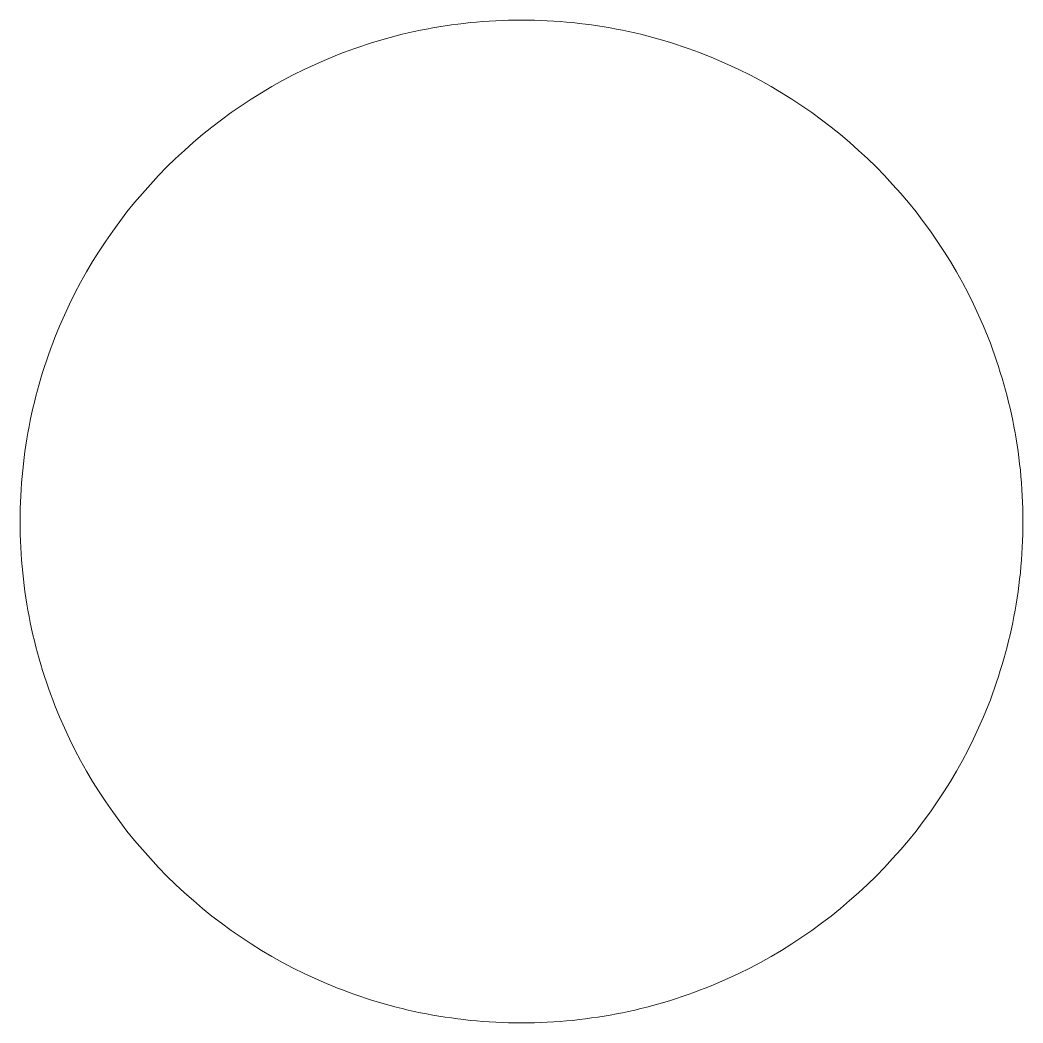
# Model space of a CAD drawing. Header units: millimetres. Extents: x -325 to -81, y 37 to 243.
# Drawn here: x -292.07 to -284.17, y 74.42 to 82.33 of the extents above; entities that cross this region are included whole.
import ezdxf

# ---------------------------------------------------------------- set-up
doc = ezdxf.new("R2010")
doc.units = ezdxf.units.MM
doc.header["$MEASUREMENT"] = 0
doc.layers.add('Layer 1', color=7, linetype='Continuous')

msp = doc.modelspace()

# ---------------------------------------------------------------- linework, layer by layer
at = {"layer": 'Layer 1', "color": 1, "lineweight": 0}
msp.add_open_spline([(-288.1178, 74.4229), (-288.1178, 74.4229), (-288.0664, 74.4239), (-288.0664, 74.4239), (-288.0664, 74.4239), (-288.0664, 74.4239), (-288.0157, 74.4246), (-288.0157, 74.4246), (-288.0157, 74.4246), (-288.0157, 74.4246), (-287.9649, 74.4262), (-287.9649, 74.4262), (-287.9649, 74.4262), (-287.9649, 74.4262), (-287.9145, 74.4279), (-287.9145, 74.4279), (-287.9145, 74.4279), (-287.9145, 74.4279), (-287.8638, 74.4315), (-287.8638, 74.4315), (-287.8638, 74.4315), (-287.8638, 74.4315), (-287.8131, 74.4349), (-287.8131, 74.4349), (-287.8131, 74.4349), (-287.8131, 74.4349), (-287.7633, 74.4389), (-287.7633, 74.4389), (-287.7633, 74.4389), (-287.7633, 74.4389), (-287.7138, 74.443), (-287.7138, 74.443), (-287.7138, 74.443), (-287.7138, 74.443), (-287.6638, 74.449), (-287.6638, 74.449), (-287.6638, 74.449), (-287.6638, 74.449), (-287.614, 74.455), (-287.614, 74.455), (-287.614, 74.455), (-287.614, 74.455), (-287.5653, 74.4619), (-287.5653, 74.4619), (-287.5653, 74.4619), (-287.5653, 74.4619), (-287.5162, 74.4683), (-287.5162, 74.4683), (-287.5162, 74.4683), (-287.5162, 74.4683), (-287.4672, 74.476), (-287.4672, 74.476), (-287.4672, 74.476), (-287.4672, 74.476), (-287.4181, 74.4846), (-287.4181, 74.4846), (-287.4181, 74.4846), (-287.4181, 74.4846), (-287.3693, 74.4939), (-287.3693, 74.4939), (-287.3693, 74.4939), (-287.3693, 74.4939), (-287.3213, 74.503), (-287.3213, 74.503), (-287.3213, 74.503), (-287.3213, 74.503), (-287.2732, 74.5133), (-287.2732, 74.5133), (-287.2732, 74.5133), (-287.2732, 74.5133), (-287.2251, 74.5243), (-287.2251, 74.5243), (-287.2251, 74.5243), (-287.2251, 74.5243), (-287.1778, 74.536), (-287.1778, 74.536), (-287.1778, 74.536), (-287.1778, 74.536), (-287.1297, 74.5478), (-287.1297, 74.5478), (-287.1297, 74.5478), (-287.1297, 74.5478), (-287.0823, 74.5604), (-287.0823, 74.5604), (-287.0823, 74.5604), (-287.0823, 74.5604), (-287.0361, 74.5731), (-287.0361, 74.5731), (-287.0361, 74.5731), (-287.0361, 74.5731), (-286.9888, 74.5868), (-286.9888, 74.5868), (-286.9888, 74.5868), (-286.9888, 74.5868), (-286.9424, 74.6009), (-286.9424, 74.6009), (-286.9424, 74.6009), (-286.9424, 74.6009), (-286.896, 74.6155), (-286.896, 74.6155), (-286.896, 74.6155), (-286.896, 74.6155), (-286.8503, 74.6305), (-286.8503, 74.6305), (-286.8503, 74.6305), (-286.8503, 74.6305), (-286.8041, 74.6466), (-286.8041, 74.6466), (-286.8041, 74.6466), (-286.8041, 74.6466), (-286.7584, 74.6633), (-286.7584, 74.6633), (-286.7584, 74.6633), (-286.7584, 74.6633), (-286.7137, 74.6803), (-286.7137, 74.6803), (-286.7137, 74.6803), (-286.7137, 74.6803), (-286.669, 74.6973), (-286.669, 74.6973), (-286.669, 74.6973), (-286.669, 74.6973), (-286.6235, 74.7147), (-286.6235, 74.7147), (-286.6235, 74.7147), (-286.6235, 74.7147), (-286.5795, 74.7336), (-286.5795, 74.7336), (-286.5795, 74.7336), (-286.5795, 74.7336), (-286.491, 74.7721), (-286.491, 74.7721), (-286.491, 74.7721), (-286.491, 74.7721), (-286.404, 74.8128), (-286.404, 74.8128), (-286.404, 74.8128), (-286.404, 74.8128), (-286.3188, 74.8558), (-286.3188, 74.8558), (-286.3188, 74.8558), (-286.3188, 74.8558), (-286.2334, 74.9006), (-286.2334, 74.9006), (-286.2334, 74.9006), (-286.2334, 74.9006), (-286.1509, 74.947), (-286.1509, 74.947), (-286.1509, 74.947), (-286.1509, 74.947), (-286.0681, 74.9951), (-286.0681, 74.9951), (-286.0681, 74.9951), (-286.0681, 74.9951), (-285.9873, 75.0455), (-285.9873, 75.0455), (-285.9873, 75.0455), (-285.9873, 75.0455), (-285.9079, 75.0982), (-285.9079, 75.0982), (-285.9079, 75.0982), (-285.9079, 75.0982), (-285.8304, 75.1529), (-285.8304, 75.1529), (-285.8304, 75.1529), (-285.8304, 75.1529), (-285.7533, 75.2084), (-285.7533, 75.2084), (-285.7533, 75.2084), (-285.7533, 75.2084), (-285.6775, 75.2658), (-285.6775, 75.2658), (-285.6775, 75.2658), (-285.6775, 75.2658), (-285.6041, 75.3259), (-285.6041, 75.3259), (-285.6041, 75.3259), (-285.6041, 75.3259), (-285.5316, 75.3873), (-285.5316, 75.3873), (-285.5316, 75.3873), (-285.5316, 75.3873), (-285.4606, 75.4498), (-285.4606, 75.4498), (-285.4606, 75.4498), (-285.4606, 75.4498), (-285.3905, 75.5148), (-285.3905, 75.5148), (-285.3905, 75.5148), (-285.3905, 75.5148), (-285.323, 75.5806), (-285.323, 75.5806), (-285.323, 75.5806), (-285.323, 75.5806), (-285.2572, 75.649), (-285.2572, 75.649), (-285.2572, 75.649), (-285.2572, 75.649), (-285.1924, 75.7182), (-285.1924, 75.7182), (-285.1924, 75.7182), (-285.1924, 75.7182), (-285.129, 75.7892), (-285.129, 75.7892), (-285.129, 75.7892), (-285.129, 75.7892), (-285.0683, 75.8617), (-285.0683, 75.8617), (-285.0683, 75.8617), (-285.0683, 75.8617), (-285.0082, 75.9358), (-285.0082, 75.9358), (-285.0082, 75.9358), (-285.0082, 75.9358), (-284.9511, 76.0112), (-284.9511, 76.0112), (-284.9511, 76.0112), (-284.9511, 76.0112), (-284.8946, 76.0877), (-284.8946, 76.0877), (-284.8946, 76.0877), (-284.8946, 76.0877), (-284.8403, 76.1664), (-284.8403, 76.1664), (-284.8403, 76.1664), (-284.8403, 76.1664), (-284.7882, 76.2456), (-284.7882, 76.2456), (-284.7882, 76.2456), (-284.7882, 76.2456), (-284.7375, 76.3264), (-284.7375, 76.3264), (-284.7375, 76.3264), (-284.7375, 76.3264), (-284.6894, 76.4085), (-284.6894, 76.4085), (-284.6894, 76.4085), (-284.6894, 76.4085), (-284.642, 76.492), (-284.642, 76.492), (-284.642, 76.492), (-284.642, 76.492), (-284.598, 76.5764), (-284.598, 76.5764), (-284.598, 76.5764), (-284.598, 76.5764), (-284.5552, 76.6625), (-284.5552, 76.6625), (-284.5552, 76.6625), (-284.5552, 76.6625), (-284.5148, 76.7493), (-284.5148, 76.7493), (-284.5148, 76.7493), (-284.5148, 76.7493), (-284.4758, 76.8371), (-284.4758, 76.8371), (-284.4758, 76.8371), (-284.4758, 76.8371), (-284.4574, 76.8818), (-284.4574, 76.8818), (-284.4574, 76.8818), (-284.4574, 76.8818), (-284.4394, 76.9263), (-284.4394, 76.9263), (-284.4394, 76.9263), (-284.4394, 76.9263), (-284.4217, 76.9713), (-284.4217, 76.9713), (-284.4217, 76.9713), (-284.4217, 76.9713), (-284.405, 77.017), (-284.405, 77.017), (-284.405, 77.017), (-284.405, 77.017), (-284.389, 77.0624), (-284.389, 77.0624), (-284.389, 77.0624), (-284.389, 77.0624), (-284.3729, 77.1081), (-284.3729, 77.1081), (-284.3729, 77.1081), (-284.3729, 77.1081), (-284.3576, 77.1543), (-284.3576, 77.1543), (-284.3576, 77.1543), (-284.3576, 77.1543), (-284.3435, 77.2007), (-284.3435, 77.2007), (-284.3435, 77.2007), (-284.3435, 77.2007), (-284.3289, 77.2473), (-284.3289, 77.2473), (-284.3289, 77.2473), (-284.3289, 77.2473), (-284.3155, 77.2935), (-284.3155, 77.2935), (-284.3155, 77.2935), (-284.3155, 77.2935), (-284.3021, 77.3409), (-284.3021, 77.3409), (-284.3021, 77.3409), (-284.3021, 77.3409), (-284.2902, 77.388), (-284.2902, 77.388), (-284.2902, 77.388), (-284.2902, 77.388), (-284.2784, 77.4353), (-284.2784, 77.4353), (-284.2784, 77.4353), (-284.2784, 77.4353), (-284.2665, 77.4834), (-284.2665, 77.4834), (-284.2665, 77.4834), (-284.2665, 77.4834), (-284.2557, 77.5308), (-284.2557, 77.5308), (-284.2557, 77.5308), (-284.2557, 77.5308), (-284.2454, 77.5789), (-284.2454, 77.5789), (-284.2454, 77.5789), (-284.2454, 77.5789), (-284.2361, 77.6277), (-284.2361, 77.6277), (-284.2361, 77.6277), (-284.2361, 77.6277), (-284.2268, 77.676), (-284.2268, 77.676), (-284.2268, 77.676), (-284.2268, 77.676), (-284.2184, 77.7248), (-284.2184, 77.7248), (-284.2184, 77.7248), (-284.2184, 77.7248), (-284.211, 77.7738), (-284.211, 77.7738), (-284.211, 77.7738), (-284.211, 77.7738), (-284.2041, 77.8228), (-284.2041, 77.8228), (-284.2041, 77.8228), (-284.2041, 77.8228), (-284.1974, 77.8724), (-284.1974, 77.8724), (-284.1974, 77.8724), (-284.1974, 77.8724), (-284.1916, 77.9224), (-284.1916, 77.9224), (-284.1916, 77.9224), (-284.1916, 77.9224), (-284.1856, 77.9711), (-284.1856, 77.9711), (-284.1856, 77.9711), (-284.1856, 77.9711), (-284.1813, 78.0219), (-284.1813, 78.0219), (-284.1813, 78.0219), (-284.1813, 78.0219), (-284.177, 78.0716), (-284.177, 78.0716), (-284.177, 78.0716), (-284.177, 78.0716), (-284.1737, 78.1223), (-284.1737, 78.1223), (-284.1737, 78.1223), (-284.1737, 78.1223), (-284.1703, 78.1721), (-284.1703, 78.1721), (-284.1703, 78.1721), (-284.1703, 78.1721), (-284.1687, 78.2228), (-284.1687, 78.2228), (-284.1687, 78.2228), (-284.1687, 78.2228), (-284.167, 78.2733), (-284.167, 78.2733), (-284.167, 78.2733), (-284.167, 78.2733), (-284.166, 78.3247), (-284.166, 78.3247), (-284.166, 78.3247), (-284.166, 78.3247), (-284.1653, 78.3754), (-284.1653, 78.3754), (-284.1653, 78.3754), (-284.1653, 78.3754), (-284.166, 78.4268), (-284.166, 78.4268), (-284.166, 78.4268), (-284.166, 78.4268), (-284.167, 78.4775), (-284.167, 78.4775), (-284.167, 78.4775), (-284.167, 78.4775), (-284.1687, 78.5282), (-284.1687, 78.5282), (-284.1687, 78.5282), (-284.1687, 78.5282), (-284.1703, 78.5787), (-284.1703, 78.5787), (-284.1703, 78.5787), (-284.1703, 78.5787), (-284.1737, 78.6294), (-284.1737, 78.6294), (-284.1737, 78.6294), (-284.1737, 78.6294), (-284.177, 78.6801), (-284.177, 78.6801), (-284.177, 78.6801), (-284.177, 78.6801), (-284.1813, 78.7299), (-284.1813, 78.7299), (-284.1813, 78.7299), (-284.1813, 78.7299), (-284.1856, 78.7796), (-284.1856, 78.7796), (-284.1856, 78.7796), (-284.1856, 78.7796), (-284.1916, 78.8294), (-284.1916, 78.8294), (-284.1916, 78.8294), (-284.1916, 78.8294), (-284.1974, 78.8791), (-284.1974, 78.8791), (-284.1974, 78.8791), (-284.1974, 78.8791), (-284.2041, 78.9282), (-284.2041, 78.9282), (-284.2041, 78.9282), (-284.2041, 78.9282), (-284.211, 78.9779), (-284.211, 78.9779), (-284.211, 78.9779), (-284.211, 78.9779), (-284.2184, 79.0267), (-284.2184, 79.0267), (-284.2184, 79.0267), (-284.2184, 79.0267), (-284.2268, 79.0758), (-284.2268, 79.0758), (-284.2268, 79.0758), (-284.2268, 79.0758), (-284.2361, 79.1238), (-284.2361, 79.1238), (-284.2361, 79.1238), (-284.2361, 79.1238), (-284.2454, 79.1722), (-284.2454, 79.1722), (-284.2454, 79.1722), (-284.2454, 79.1722), (-284.2557, 79.221), (-284.2557, 79.221), (-284.2557, 79.221), (-284.2557, 79.221), (-284.2665, 79.2681), (-284.2665, 79.2681), (-284.2665, 79.2681), (-284.2665, 79.2681), (-284.2784, 79.3164), (-284.2784, 79.3164), (-284.2784, 79.3164), (-284.2784, 79.3164), (-284.2902, 79.3635), (-284.2902, 79.3635), (-284.2902, 79.3635), (-284.2902, 79.3635), (-284.3021, 79.4109), (-284.3021, 79.4109), (-284.3021, 79.4109), (-284.3021, 79.4109), (-284.3155, 79.458), (-284.3155, 79.458), (-284.3155, 79.458), (-284.3155, 79.458), (-284.3289, 79.5046), (-284.3289, 79.5046), (-284.3289, 79.5046), (-284.3289, 79.5046), (-284.3435, 79.5508), (-284.3435, 79.5508), (-284.3435, 79.5508), (-284.3435, 79.5508), (-284.3576, 79.5974), (-284.3576, 79.5974), (-284.3576, 79.5974), (-284.3576, 79.5974), (-284.3729, 79.6436), (-284.3729, 79.6436), (-284.3729, 79.6436), (-284.3729, 79.6436), (-284.389, 79.6893), (-284.389, 79.6893), (-284.389, 79.6893), (-284.389, 79.6893), (-284.405, 79.7347), (-284.405, 79.7347), (-284.405, 79.7347), (-284.405, 79.7347), (-284.4217, 79.7804), (-284.4217, 79.7804), (-284.4217, 79.7804), (-284.4217, 79.7804), (-284.4394, 79.8252), (-284.4394, 79.8252), (-284.4394, 79.8252), (-284.4394, 79.8252), (-284.4574, 79.8699), (-284.4574, 79.8699), (-284.4574, 79.8699), (-284.4574, 79.8699), (-284.4758, 79.9146), (-284.4758, 79.9146), (-284.4758, 79.9146), (-284.4758, 79.9146), (-284.5148, 80.0022), (-284.5148, 80.0022), (-284.5148, 80.0022), (-284.5148, 80.0022), (-284.5552, 80.0892), (-284.5552, 80.0892), (-284.5552, 80.0892), (-284.5552, 80.0892), (-284.598, 80.1753), (-284.598, 80.1753), (-284.598, 80.1753), (-284.598, 80.1753), (-284.642, 80.2598), (-284.642, 80.2598), (-284.642, 80.2598), (-284.642, 80.2598), (-284.6894, 80.3433), (-284.6894, 80.3433), (-284.6894, 80.3433), (-284.6894, 80.3433), (-284.7375, 80.4258), (-284.7375, 80.4258), (-284.7375, 80.4258), (-284.7375, 80.4258), (-284.7882, 80.5062), (-284.7882, 80.5062), (-284.7882, 80.5062), (-284.7882, 80.5062), (-284.8403, 80.5863), (-284.8403, 80.5863), (-284.8403, 80.5863), (-284.8403, 80.5863), (-284.8946, 80.6638), (-284.8946, 80.6638), (-284.8946, 80.6638), (-284.8946, 80.6638), (-284.9511, 80.7408), (-284.9511, 80.7408), (-284.9511, 80.7408), (-284.9511, 80.7408), (-285.0082, 80.8166), (-285.0082, 80.8166), (-285.0082, 80.8166), (-285.0082, 80.8166), (-285.0683, 80.8901), (-285.0683, 80.8901), (-285.0683, 80.8901), (-285.0683, 80.8901), (-285.129, 80.9628), (-285.129, 80.9628), (-285.129, 80.9628), (-285.129, 80.9628), (-285.1924, 81.0333), (-285.1924, 81.0333), (-285.1924, 81.0333), (-285.1924, 81.0333), (-285.2572, 81.1037), (-285.2572, 81.1037), (-285.2572, 81.1037), (-285.2572, 81.1037), (-285.323, 81.1711), (-285.323, 81.1711), (-285.323, 81.1711), (-285.323, 81.1711), (-285.3905, 81.2369), (-285.3905, 81.2369), (-285.3905, 81.2369), (-285.3905, 81.2369), (-285.4606, 81.3017), (-285.4606, 81.3017), (-285.4606, 81.3017), (-285.4606, 81.3017), (-285.5316, 81.3651), (-285.5316, 81.3651), (-285.5316, 81.3651), (-285.5316, 81.3651), (-285.6041, 81.4259), (-285.6041, 81.4259), (-285.6041, 81.4259), (-285.6041, 81.4259), (-285.6775, 81.4857), (-285.6775, 81.4857), (-285.6775, 81.4857), (-285.6775, 81.4857), (-285.7533, 81.5433), (-285.7533, 81.5433), (-285.7533, 81.5433), (-285.7533, 81.5433), (-285.8304, 81.5998), (-285.8304, 81.5998), (-285.8304, 81.5998), (-285.8304, 81.5998), (-285.9079, 81.6538), (-285.9079, 81.6538), (-285.9079, 81.6538), (-285.9079, 81.6538), (-285.9873, 81.706), (-285.9873, 81.706), (-285.9873, 81.706), (-285.9873, 81.706), (-286.0681, 81.7564), (-286.0681, 81.7564), (-286.0681, 81.7564), (-286.0681, 81.7564), (-286.1509, 81.8048), (-286.1509, 81.8048), (-286.1509, 81.8048), (-286.1509, 81.8048), (-286.2334, 81.8519), (-286.2334, 81.8519), (-286.2334, 81.8519), (-286.2334, 81.8519), (-286.3188, 81.8968), (-286.3188, 81.8968), (-286.3188, 81.8968), (-286.3188, 81.8968), (-286.404, 81.9387), (-286.404, 81.9387), (-286.404, 81.9387), (-286.404, 81.9387), (-286.491, 81.9794), (-286.491, 81.9794), (-286.491, 81.9794), (-286.491, 81.9794), (-286.5795, 82.0184), (-286.5795, 82.0184), (-286.5795, 82.0184), (-286.5795, 82.0184), (-286.6235, 82.0368), (-286.6235, 82.0368), (-286.6235, 82.0368), (-286.6235, 82.0368), (-286.669, 82.0547), (-286.669, 82.0547), (-286.669, 82.0547), (-286.669, 82.0547), (-286.7137, 82.0722), (-286.7137, 82.0722), (-286.7137, 82.0722), (-286.7137, 82.0722), (-286.7584, 82.0892), (-286.7584, 82.0892), (-286.7584, 82.0892), (-286.7584, 82.0892), (-286.8041, 82.1052), (-286.8041, 82.1052), (-286.8041, 82.1052), (-286.8041, 82.1052), (-286.8503, 82.121), (-286.8503, 82.121), (-286.8503, 82.121), (-286.8503, 82.121), (-286.896, 82.1365), (-286.896, 82.1365), (-286.896, 82.1365), (-286.896, 82.1365), (-286.9424, 82.1509), (-286.9424, 82.1509), (-286.9424, 82.1509), (-286.9424, 82.1509), (-286.9888, 82.165), (-286.9888, 82.165), (-286.9888, 82.165), (-286.9888, 82.165), (-287.0361, 82.1786), (-287.0361, 82.1786), (-287.0361, 82.1786), (-287.0361, 82.1786), (-287.0823, 82.192), (-287.0823, 82.192), (-287.0823, 82.192), (-287.0823, 82.192), (-287.1297, 82.2047), (-287.1297, 82.2047), (-287.1297, 82.2047), (-287.1297, 82.2047), (-287.1778, 82.2164), (-287.1778, 82.2164), (-287.1778, 82.2164), (-287.1778, 82.2164), (-287.2251, 82.2277), (-287.2251, 82.2277), (-287.2251, 82.2277), (-287.2251, 82.2277), (-287.2732, 82.2387), (-287.2732, 82.2387), (-287.2732, 82.2387), (-287.2732, 82.2387), (-287.3213, 82.2485), (-287.3213, 82.2485), (-287.3213, 82.2485), (-287.3213, 82.2485), (-287.3693, 82.2578), (-287.3693, 82.2578), (-287.3693, 82.2578), (-287.3693, 82.2578), (-287.4181, 82.2674), (-287.4181, 82.2674), (-287.4181, 82.2674), (-287.4181, 82.2674), (-287.4672, 82.2755), (-287.4672, 82.2755), (-287.4672, 82.2755), (-287.4672, 82.2755), (-287.5162, 82.2832), (-287.5162, 82.2832), (-287.5162, 82.2832), (-287.5162, 82.2832), (-287.5653, 82.2908), (-287.5653, 82.2908), (-287.5653, 82.2908), (-287.5653, 82.2908), (-287.614, 82.2968), (-287.614, 82.2968), (-287.614, 82.2968), (-287.614, 82.2968), (-287.6638, 82.3028), (-287.6638, 82.3028), (-287.6638, 82.3028), (-287.6638, 82.3028), (-287.7138, 82.3085), (-287.7138, 82.3085), (-287.7138, 82.3085), (-287.7138, 82.3085), (-287.7633, 82.3128), (-287.7633, 82.3128), (-287.7633, 82.3128), (-287.7633, 82.3128), (-287.8131, 82.3169), (-287.8131, 82.3169), (-287.8131, 82.3169), (-287.8131, 82.3169), (-287.8638, 82.3212), (-287.8638, 82.3212), (-287.8638, 82.3212), (-287.8638, 82.3212), (-287.9145, 82.3238), (-287.9145, 82.3238), (-287.9145, 82.3238), (-287.9145, 82.3238), (-287.9649, 82.3262), (-287.9649, 82.3262), (-287.9649, 82.3262), (-287.9649, 82.3262), (-288.0157, 82.3281), (-288.0157, 82.3281), (-288.0157, 82.3281), (-288.0157, 82.3281), (-288.0664, 82.3288), (-288.0664, 82.3288), (-288.0664, 82.3288), (-288.0664, 82.3288), (-288.1178, 82.3288), (-288.1178, 82.3288), (-288.1178, 82.3288), (-288.1178, 82.3288), (-288.1685, 82.3288), (-288.1685, 82.3288), (-288.1685, 82.3288), (-288.1685, 82.3288), (-288.2199, 82.3281), (-288.2199, 82.3281), (-288.2199, 82.3281), (-288.2199, 82.3281), (-288.2704, 82.3262), (-288.2704, 82.3262), (-288.2704, 82.3262), (-288.2704, 82.3262), (-288.3214, 82.3238), (-288.3214, 82.3238), (-288.3214, 82.3238), (-288.3214, 82.3238), (-288.3718, 82.3212), (-288.3718, 82.3212), (-288.3718, 82.3212), (-288.3718, 82.3212), (-288.4216, 82.3169), (-288.4216, 82.3169), (-288.4216, 82.3169), (-288.4216, 82.3169), (-288.4723, 82.3128), (-288.4723, 82.3128), (-288.4723, 82.3128), (-288.4723, 82.3128), (-288.522, 82.3085), (-288.522, 82.3085), (-288.522, 82.3085), (-288.522, 82.3085), (-288.5718, 82.3028), (-288.5718, 82.3028), (-288.5718, 82.3028), (-288.5718, 82.3028), (-288.6208, 82.2968), (-288.6208, 82.2968), (-288.6208, 82.2968), (-288.6208, 82.2968), (-288.6706, 82.2908), (-288.6706, 82.2908), (-288.6706, 82.2908), (-288.6706, 82.2908), (-288.7196, 82.2832), (-288.7196, 82.2832), (-288.7196, 82.2832), (-288.7196, 82.2832), (-288.7684, 82.2755), (-288.7684, 82.2755), (-288.7684, 82.2755), (-288.7684, 82.2755), (-288.8172, 82.2674), (-288.8172, 82.2674), (-288.8172, 82.2674), (-288.8172, 82.2674), (-288.8655, 82.2578), (-288.8655, 82.2578), (-288.8655, 82.2578), (-288.8655, 82.2578), (-288.9143, 82.2485), (-288.9143, 82.2485), (-288.9143, 82.2485), (-288.9143, 82.2485), (-288.9626, 82.2387), (-288.9626, 82.2387), (-288.9626, 82.2387), (-288.9626, 82.2387), (-289.0107, 82.2277), (-289.0107, 82.2277), (-289.0107, 82.2277), (-289.0107, 82.2277), (-289.0578, 82.2164), (-289.0578, 82.2164), (-289.0578, 82.2164), (-289.0578, 82.2164), (-289.1052, 82.2047), (-289.1052, 82.2047), (-289.1052, 82.2047), (-289.1052, 82.2047), (-289.1523, 82.192), (-289.1523, 82.192), (-289.1523, 82.192), (-289.1523, 82.192), (-289.1997, 82.1786), (-289.1997, 82.1786), (-289.1997, 82.1786), (-289.1997, 82.1786), (-289.2458, 82.165), (-289.2458, 82.165), (-289.2458, 82.165), (-289.2458, 82.165), (-289.2934, 82.1509), (-289.2934, 82.1509), (-289.2934, 82.1509), (-289.2934, 82.1509), (-289.3389, 82.1365), (-289.3389, 82.1365), (-289.3389, 82.1365), (-289.3389, 82.1365), (-289.3853, 82.121), (-289.3853, 82.121), (-289.3853, 82.121), (-289.3853, 82.121), (-289.4307, 82.1052), (-289.4307, 82.1052), (-289.4307, 82.1052), (-289.4307, 82.1052), (-289.4764, 82.0892), (-289.4764, 82.0892), (-289.4764, 82.0892), (-289.4764, 82.0892), (-289.5219, 82.0722), (-289.5219, 82.0722), (-289.5219, 82.0722), (-289.5219, 82.0722), (-289.5669, 82.0547), (-289.5669, 82.0547), (-289.5669, 82.0547), (-289.5669, 82.0547), (-289.6113, 82.0368), (-289.6113, 82.0368), (-289.6113, 82.0368), (-289.6113, 82.0368), (-289.6561, 82.0184), (-289.6561, 82.0184), (-289.6561, 82.0184), (-289.6561, 82.0184), (-289.7439, 81.9794), (-289.7439, 81.9794), (-289.7439, 81.9794), (-289.7439, 81.9794), (-289.8307, 81.9387), (-289.8307, 81.9387), (-289.8307, 81.9387), (-289.8307, 81.9387), (-289.9168, 81.8968), (-289.9168, 81.8968), (-289.9168, 81.8968), (-289.9168, 81.8968), (-290.0012, 81.8519), (-290.0012, 81.8519), (-290.0012, 81.8519), (-290.0012, 81.8519), (-290.085, 81.8048), (-290.085, 81.8048), (-290.085, 81.8048), (-290.085, 81.8048), (-290.1668, 81.7564), (-290.1668, 81.7564), (-290.1668, 81.7564), (-290.1668, 81.7564), (-290.2476, 81.706), (-290.2476, 81.706), (-290.2476, 81.706), (-290.2476, 81.706), (-290.328, 81.6538), (-290.328, 81.6538), (-290.328, 81.6538), (-290.328, 81.6538), (-290.4055, 81.5998), (-290.4055, 81.5998), (-290.4055, 81.5998), (-290.4055, 81.5998), (-290.4823, 81.5433), (-290.4823, 81.5433), (-290.4823, 81.5433), (-290.4823, 81.5433), (-290.5574, 81.4857), (-290.5574, 81.4857), (-290.5574, 81.4857), (-290.5574, 81.4857), (-290.6318, 81.4259), (-290.6318, 81.4259), (-290.6318, 81.4259), (-290.6318, 81.4259), (-290.704, 81.3651), (-290.704, 81.3651), (-290.704, 81.3651), (-290.704, 81.3651), (-290.775, 81.3017), (-290.775, 81.3017), (-290.775, 81.3017), (-290.775, 81.3017), (-290.8444, 81.2369), (-290.8444, 81.2369), (-290.8444, 81.2369), (-290.8444, 81.2369), (-290.9126, 81.1711), (-290.9126, 81.1711), (-290.9126, 81.1711), (-290.9126, 81.1711), (-290.9784, 81.1037), (-290.9784, 81.1037), (-290.9784, 81.1037), (-290.9784, 81.1037), (-291.0434, 81.0333), (-291.0434, 81.0333), (-291.0434, 81.0333), (-291.0434, 81.0333), (-291.1058, 80.9628), (-291.1058, 80.9628), (-291.1058, 80.9628), (-291.1058, 80.9628), (-291.1676, 80.8901), (-291.1676, 80.8901), (-291.1676, 80.8901), (-291.1676, 80.8901), (-291.2274, 80.8166), (-291.2274, 80.8166), (-291.2274, 80.8166), (-291.2274, 80.8166), (-291.2848, 80.7408), (-291.2848, 80.7408), (-291.2848, 80.7408), (-291.2848, 80.7408), (-291.3403, 80.6638), (-291.3403, 80.6638), (-291.3403, 80.6638), (-291.3403, 80.6638), (-291.3953, 80.5863), (-291.3953, 80.5863), (-291.3953, 80.5863), (-291.3953, 80.5863), (-291.4477, 80.5062), (-291.4477, 80.5062), (-291.4477, 80.5062), (-291.4477, 80.5062), (-291.4981, 80.4258), (-291.4981, 80.4258), (-291.4981, 80.4258), (-291.4981, 80.4258), (-291.5464, 80.3433), (-291.5464, 80.3433), (-291.5464, 80.3433), (-291.5464, 80.3433), (-291.5928, 80.2598), (-291.5928, 80.2598), (-291.5928, 80.2598), (-291.5928, 80.2598), (-291.6376, 80.1753), (-291.6376, 80.1753), (-291.6376, 80.1753), (-291.6376, 80.1753), (-291.6804, 80.0892), (-291.6804, 80.0892), (-291.6804, 80.0892), (-291.6804, 80.0892), (-291.7211, 80.0022), (-291.7211, 80.0022), (-291.7211, 80.0022), (-291.7211, 80.0022), (-291.7598, 79.9146), (-291.7598, 79.9146), (-291.7598, 79.9146), (-291.7598, 79.9146), (-291.7775, 79.8699), (-291.7775, 79.8699), (-291.7775, 79.8699), (-291.7775, 79.8699), (-291.7959, 79.8252), (-291.7959, 79.8252), (-291.7959, 79.8252), (-291.7959, 79.8252), (-291.8129, 79.7804), (-291.8129, 79.7804), (-291.8129, 79.7804), (-291.8129, 79.7804), (-291.8299, 79.7347), (-291.8299, 79.7347), (-291.8299, 79.7347), (-291.8299, 79.7347), (-291.8469, 79.6893), (-291.8469, 79.6893), (-291.8469, 79.6893), (-291.8469, 79.6893), (-291.8627, 79.6436), (-291.8627, 79.6436), (-291.8627, 79.6436), (-291.8627, 79.6436), (-291.878, 79.5974), (-291.878, 79.5974), (-291.878, 79.5974), (-291.878, 79.5974), (-291.8923, 79.5508), (-291.8923, 79.5508), (-291.8923, 79.5508), (-291.8923, 79.5508), (-291.9067, 79.5046), (-291.9067, 79.5046), (-291.9067, 79.5046), (-291.9067, 79.5046), (-291.9201, 79.458), (-291.9201, 79.458), (-291.9201, 79.458), (-291.9201, 79.458), (-291.9327, 79.4109), (-291.9327, 79.4109), (-291.9327, 79.4109), (-291.9327, 79.4109), (-291.9454, 79.3635), (-291.9454, 79.3635), (-291.9454, 79.3635), (-291.9454, 79.3635), (-291.9574, 79.3164), (-291.9574, 79.3164), (-291.9574, 79.3164), (-291.9574, 79.3164), (-291.9691, 79.2681), (-291.9691, 79.2681), (-291.9691, 79.2681), (-291.9691, 79.2681), (-291.9792, 79.221), (-291.9792, 79.221), (-291.9792, 79.221), (-291.9792, 79.221), (-291.9894, 79.1722), (-291.9894, 79.1722), (-291.9894, 79.1722), (-291.9894, 79.1722), (-291.9995, 79.1238), (-291.9995, 79.1238), (-291.9995, 79.1238), (-291.9995, 79.1238), (-292.0079, 79.0758), (-292.0079, 79.0758), (-292.0079, 79.0758), (-292.0079, 79.0758), (-292.0162, 79.0267), (-292.0162, 79.0267), (-292.0162, 79.0267), (-292.0162, 79.0267), (-292.0248, 78.9779), (-292.0248, 78.9779), (-292.0248, 78.9779), (-292.0248, 78.9779), (-292.0315, 78.9282), (-292.0315, 78.9282), (-292.0315, 78.9282), (-292.0315, 78.9282), (-292.0382, 78.8791), (-292.0382, 78.8791), (-292.0382, 78.8791), (-292.0382, 78.8791), (-292.0442, 78.8294), (-292.0442, 78.8294), (-292.0442, 78.8294), (-292.0442, 78.8294), (-292.0492, 78.7796), (-292.0492, 78.7796), (-292.0492, 78.7796), (-292.0492, 78.7796), (-292.0543, 78.7299), (-292.0543, 78.7299), (-292.0543, 78.7299), (-292.0543, 78.7299), (-292.0586, 78.6801), (-292.0586, 78.6801), (-292.0586, 78.6801), (-292.0586, 78.6801), (-292.0619, 78.6294), (-292.0619, 78.6294), (-292.0619, 78.6294), (-292.0619, 78.6294), (-292.0653, 78.5787), (-292.0653, 78.5787), (-292.0653, 78.5787), (-292.0653, 78.5787), (-292.0669, 78.5282), (-292.0669, 78.5282), (-292.0669, 78.5282), (-292.0669, 78.5282), (-292.0686, 78.4775), (-292.0686, 78.4775), (-292.0686, 78.4775), (-292.0686, 78.4775), (-292.0693, 78.4268), (-292.0693, 78.4268), (-292.0693, 78.4268), (-292.0693, 78.4268), (-292.0703, 78.3754), (-292.0703, 78.3754), (-292.0703, 78.3754), (-292.0703, 78.3754), (-292.0693, 78.3247), (-292.0693, 78.3247), (-292.0693, 78.3247), (-292.0693, 78.3247), (-292.0686, 78.2733), (-292.0686, 78.2733), (-292.0686, 78.2733), (-292.0686, 78.2733), (-292.0669, 78.2228), (-292.0669, 78.2228), (-292.0669, 78.2228), (-292.0669, 78.2228), (-292.0653, 78.1721), (-292.0653, 78.1721), (-292.0653, 78.1721), (-292.0653, 78.1721), (-292.0619, 78.1223), (-292.0619, 78.1223), (-292.0619, 78.1223), (-292.0619, 78.1223), (-292.0586, 78.0716), (-292.0586, 78.0716), (-292.0586, 78.0716), (-292.0586, 78.0716), (-292.0543, 78.0219), (-292.0543, 78.0219), (-292.0543, 78.0219), (-292.0543, 78.0219), (-292.0492, 77.9711), (-292.0492, 77.9711), (-292.0492, 77.9711), (-292.0492, 77.9711), (-292.0442, 77.9224), (-292.0442, 77.9224), (-292.0442, 77.9224), (-292.0442, 77.9224), (-292.0382, 77.8724), (-292.0382, 77.8724), (-292.0382, 77.8724), (-292.0382, 77.8724), (-292.0315, 77.8228), (-292.0315, 77.8228), (-292.0315, 77.8228), (-292.0315, 77.8228), (-292.0248, 77.7738), (-292.0248, 77.7738), (-292.0248, 77.7738), (-292.0248, 77.7738), (-292.0162, 77.7248), (-292.0162, 77.7248), (-292.0162, 77.7248), (-292.0162, 77.7248), (-292.0079, 77.676), (-292.0079, 77.676), (-292.0079, 77.676), (-292.0079, 77.676), (-291.9995, 77.6277), (-291.9995, 77.6277), (-291.9995, 77.6277), (-291.9995, 77.6277), (-291.9894, 77.5789), (-291.9894, 77.5789), (-291.9894, 77.5789), (-291.9894, 77.5789), (-291.9792, 77.5308), (-291.9792, 77.5308), (-291.9792, 77.5308), (-291.9792, 77.5308), (-291.9691, 77.4834), (-291.9691, 77.4834), (-291.9691, 77.4834), (-291.9691, 77.4834), (-291.9574, 77.4353), (-291.9574, 77.4353), (-291.9574, 77.4353), (-291.9574, 77.4353), (-291.9454, 77.388), (-291.9454, 77.388), (-291.9454, 77.388), (-291.9454, 77.388), (-291.9327, 77.3409), (-291.9327, 77.3409), (-291.9327, 77.3409), (-291.9327, 77.3409), (-291.9201, 77.2935), (-291.9201, 77.2935), (-291.9201, 77.2935), (-291.9201, 77.2935), (-291.9067, 77.2473), (-291.9067, 77.2473), (-291.9067, 77.2473), (-291.9067, 77.2473), (-291.8923, 77.2007), (-291.8923, 77.2007), (-291.8923, 77.2007), (-291.8923, 77.2007), (-291.878, 77.1543), (-291.878, 77.1543), (-291.878, 77.1543), (-291.878, 77.1543), (-291.8627, 77.1081), (-291.8627, 77.1081), (-291.8627, 77.1081), (-291.8627, 77.1081), (-291.8469, 77.0624), (-291.8469, 77.0624), (-291.8469, 77.0624), (-291.8469, 77.0624), (-291.8299, 77.017), (-291.8299, 77.017), (-291.8299, 77.017), (-291.8299, 77.017), (-291.8129, 76.9713), (-291.8129, 76.9713), (-291.8129, 76.9713), (-291.8129, 76.9713), (-291.7959, 76.9263), (-291.7959, 76.9263), (-291.7959, 76.9263), (-291.7959, 76.9263), (-291.7775, 76.8818), (-291.7775, 76.8818), (-291.7775, 76.8818), (-291.7775, 76.8818), (-291.7598, 76.8371), (-291.7598, 76.8371), (-291.7598, 76.8371), (-291.7598, 76.8371), (-291.7211, 76.7493), (-291.7211, 76.7493), (-291.7211, 76.7493), (-291.7211, 76.7493), (-291.6804, 76.6625), (-291.6804, 76.6625), (-291.6804, 76.6625), (-291.6804, 76.6625), (-291.6376, 76.5764), (-291.6376, 76.5764), (-291.6376, 76.5764), (-291.6376, 76.5764), (-291.5928, 76.492), (-291.5928, 76.492), (-291.5928, 76.492), (-291.5928, 76.492), (-291.5464, 76.4085), (-291.5464, 76.4085), (-291.5464, 76.4085), (-291.5464, 76.4085), (-291.4981, 76.3264), (-291.4981, 76.3264), (-291.4981, 76.3264), (-291.4981, 76.3264), (-291.4477, 76.2456), (-291.4477, 76.2456), (-291.4477, 76.2456), (-291.4477, 76.2456), (-291.3953, 76.1664), (-291.3953, 76.1664), (-291.3953, 76.1664), (-291.3953, 76.1664), (-291.3403, 76.0877), (-291.3403, 76.0877), (-291.3403, 76.0877), (-291.3403, 76.0877), (-291.2848, 76.0112), (-291.2848, 76.0112), (-291.2848, 76.0112), (-291.2848, 76.0112), (-291.2274, 75.9358), (-291.2274, 75.9358), (-291.2274, 75.9358), (-291.2274, 75.9358), (-291.1676, 75.8617), (-291.1676, 75.8617), (-291.1676, 75.8617), (-291.1676, 75.8617), (-291.1058, 75.7892), (-291.1058, 75.7892), (-291.1058, 75.7892), (-291.1058, 75.7892), (-291.0434, 75.7182), (-291.0434, 75.7182), (-291.0434, 75.7182), (-291.0434, 75.7182), (-290.9784, 75.649), (-290.9784, 75.649), (-290.9784, 75.649), (-290.9784, 75.649), (-290.9126, 75.5806), (-290.9126, 75.5806), (-290.9126, 75.5806), (-290.9126, 75.5806), (-290.8444, 75.5148), (-290.8444, 75.5148), (-290.8444, 75.5148), (-290.8444, 75.5148), (-290.775, 75.4498), (-290.775, 75.4498), (-290.775, 75.4498), (-290.775, 75.4498), (-290.704, 75.3873), (-290.704, 75.3873), (-290.704, 75.3873), (-290.704, 75.3873), (-290.6318, 75.3259), (-290.6318, 75.3259), (-290.6318, 75.3259), (-290.6318, 75.3259), (-290.5574, 75.2658), (-290.5574, 75.2658), (-290.5574, 75.2658), (-290.5574, 75.2658), (-290.4823, 75.2084), (-290.4823, 75.2084), (-290.4823, 75.2084), (-290.4823, 75.2084), (-290.4055, 75.1529), (-290.4055, 75.1529), (-290.4055, 75.1529), (-290.4055, 75.1529), (-290.328, 75.0982), (-290.328, 75.0982), (-290.328, 75.0982), (-290.328, 75.0982), (-290.2476, 75.0455), (-290.2476, 75.0455), (-290.2476, 75.0455), (-290.2476, 75.0455), (-290.1668, 74.9951), (-290.1668, 74.9951), (-290.1668, 74.9951), (-290.1668, 74.9951), (-290.085, 74.947), (-290.085, 74.947), (-290.085, 74.947), (-290.085, 74.947), (-290.0012, 74.9006), (-290.0012, 74.9006), (-290.0012, 74.9006), (-290.0012, 74.9006), (-289.9168, 74.8558), (-289.9168, 74.8558), (-289.9168, 74.8558), (-289.9168, 74.8558), (-289.8307, 74.8128), (-289.8307, 74.8128), (-289.8307, 74.8128), (-289.8307, 74.8128), (-289.7439, 74.7721), (-289.7439, 74.7721), (-289.7439, 74.7721), (-289.7439, 74.7721), (-289.6561, 74.7336), (-289.6561, 74.7336), (-289.6561, 74.7336), (-289.6561, 74.7336), (-289.6113, 74.7147), (-289.6113, 74.7147), (-289.6113, 74.7147), (-289.6113, 74.7147), (-289.5669, 74.6973), (-289.5669, 74.6973), (-289.5669, 74.6973), (-289.5669, 74.6973), (-289.5219, 74.6803), (-289.5219, 74.6803), (-289.5219, 74.6803), (-289.5219, 74.6803), (-289.4764, 74.6633), (-289.4764, 74.6633), (-289.4764, 74.6633), (-289.4764, 74.6633), (-289.4307, 74.6466), (-289.4307, 74.6466), (-289.4307, 74.6466), (-289.4307, 74.6466), (-289.3853, 74.6305), (-289.3853, 74.6305), (-289.3853, 74.6305), (-289.3853, 74.6305), (-289.3389, 74.6155), (-289.3389, 74.6155), (-289.3389, 74.6155), (-289.3389, 74.6155), (-289.2934, 74.6009), (-289.2934, 74.6009), (-289.2934, 74.6009), (-289.2934, 74.6009), (-289.2458, 74.5868), (-289.2458, 74.5868), (-289.2458, 74.5868), (-289.2458, 74.5868), (-289.1997, 74.5731), (-289.1997, 74.5731), (-289.1997, 74.5731), (-289.1997, 74.5731), (-289.1523, 74.5604), (-289.1523, 74.5604), (-289.1523, 74.5604), (-289.1523, 74.5604), (-289.1052, 74.5478), (-289.1052, 74.5478), (-289.1052, 74.5478), (-289.1052, 74.5478), (-289.0578, 74.536), (-289.0578, 74.536), (-289.0578, 74.536), (-289.0578, 74.536), (-289.0107, 74.5243), (-289.0107, 74.5243), (-289.0107, 74.5243), (-289.0107, 74.5243), (-288.9626, 74.5133), (-288.9626, 74.5133), (-288.9626, 74.5133), (-288.9626, 74.5133), (-288.9143, 74.503), (-288.9143, 74.503), (-288.9143, 74.503), (-288.9143, 74.503), (-288.8655, 74.4939), (-288.8655, 74.4939), (-288.8655, 74.4939), (-288.8655, 74.4939), (-288.8172, 74.4846), (-288.8172, 74.4846), (-288.8172, 74.4846), (-288.8172, 74.4846), (-288.7684, 74.476), (-288.7684, 74.476), (-288.7684, 74.476), (-288.7684, 74.476), (-288.7196, 74.4683), (-288.7196, 74.4683), (-288.7196, 74.4683), (-288.7196, 74.4683), (-288.6706, 74.4619), (-288.6706, 74.4619), (-288.6706, 74.4619), (-288.6706, 74.4619), (-288.6208, 74.455), (-288.6208, 74.455), (-288.6208, 74.455), (-288.6208, 74.455), (-288.5718, 74.449), (-288.5718, 74.449), (-288.5718, 74.449), (-288.5718, 74.449), (-288.522, 74.443), (-288.522, 74.443), (-288.522, 74.443), (-288.522, 74.443), (-288.4723, 74.4389), (-288.4723, 74.4389), (-288.4723, 74.4389), (-288.4723, 74.4389), (-288.4216, 74.4349), (-288.4216, 74.4349), (-288.4216, 74.4349), (-288.4216, 74.4349), (-288.3718, 74.4315), (-288.3718, 74.4315), (-288.3718, 74.4315), (-288.3718, 74.4315), (-288.3214, 74.4279), (-288.3214, 74.4279), (-288.3214, 74.4279), (-288.3214, 74.4279), (-288.2704, 74.4262), (-288.2704, 74.4262), (-288.2704, 74.4262), (-288.2704, 74.4262), (-288.2199, 74.4246), (-288.2199, 74.4246), (-288.2199, 74.4246), (-288.2199, 74.4246), (-288.1685, 74.4239), (-288.1685, 74.4239), (-288.1685, 74.4239), (-288.1685, 74.4239), (-288.1178, 74.4229), (-288.1178, 74.4229)], degree=3, knots=[0, 0, 0, 0, 0.002604, 0.002604, 0.002604, 0.002604, 0.005208, 0.005208, 0.005208, 0.005208, 0.007812, 0.007812, 0.007812, 0.007812, 0.010417, 0.010417, 0.010417, 0.010417, 0.013021, 0.013021, 0.013021, 0.013021, 0.015625, 0.015625, 0.015625, 0.015625, 0.018229, 0.018229, 0.018229, 0.018229, 0.020833, 0.020833, 0.020833, 0.020833, 0.023438, 0.023438, 0.023438, 0.023438, 0.026042, 0.026042, 0.026042, 0.026042, 0.028646, 0.028646, 0.028646, 0.028646, 0.03125, 0.03125, 0.03125, 0.03125, 0.033854, 0.033854, 0.033854, 0.033854, 0.036458, 0.036458, 0.036458, 0.036458, 0.039062, 0.039062, 0.039062, 0.039062, 0.041667, 0.041667, 0.041667, 0.041667, 0.044271, 0.044271, 0.044271, 0.044271, 0.046875, 0.046875, 0.046875, 0.046875, 0.049479, 0.049479, 0.049479, 0.049479, 0.052083, 0.052083, 0.052083, 0.052083, 0.054687, 0.054687, 0.054687, 0.054687, 0.057292, 0.057292, 0.057292, 0.057292, 0.059896, 0.059896, 0.059896, 0.059896, 0.0625, 0.0625, 0.0625, 0.0625, 0.065104, 0.065104, 0.065104, 0.065104, 0.067708, 0.067708, 0.067708, 0.067708, 0.070312, 0.070312, 0.070312, 0.070312, 0.072917, 0.072917, 0.072917, 0.072917, 0.075521, 0.075521, 0.075521, 0.075521, 0.078125, 0.078125, 0.078125, 0.078125, 0.080729, 0.080729, 0.080729, 0.080729, 0.083333, 0.083333, 0.083333, 0.083333, 0.085938, 0.085938, 0.085938, 0.085938, 0.088542, 0.088542, 0.088542, 0.088542, 0.091146, 0.091146, 0.091146, 0.091146, 0.09375, 0.09375, 0.09375, 0.09375, 0.096354, 0.096354, 0.096354, 0.096354, 0.098958, 0.098958, 0.098958, 0.098958, 0.101562, 0.101562, 0.101562, 0.101562, 0.104167, 0.104167, 0.104167, 0.104167, 0.106771, 0.106771, 0.106771, 0.106771, 0.109375, 0.109375, 0.109375, 0.109375, 0.111979, 0.111979, 0.111979, 0.111979, 0.114583, 0.114583, 0.114583, 0.114583, 0.117188, 0.117188, 0.117188, 0.117188, 0.119792, 0.119792, 0.119792, 0.119792, 0.122396, 0.122396, 0.122396, 0.122396, 0.125, 0.125, 0.125, 0.125, 0.127604, 0.127604, 0.127604, 0.127604, 0.130208, 0.130208, 0.130208, 0.130208, 0.132813, 0.132813, 0.132813, 0.132813, 0.135417, 0.135417, 0.135417, 0.135417, 0.138021, 0.138021, 0.138021, 0.138021, 0.140625, 0.140625, 0.140625, 0.140625, 0.143229, 0.143229, 0.143229, 0.143229, 0.145833, 0.145833, 0.145833, 0.145833, 0.148438, 0.148438, 0.148438, 0.148438, 0.151042, 0.151042, 0.151042, 0.151042, 0.153646, 0.153646, 0.153646, 0.153646, 0.15625, 0.15625, 0.15625, 0.15625, 0.158854, 0.158854, 0.158854, 0.158854, 0.161458, 0.161458, 0.161458, 0.161458, 0.164062, 0.164062, 0.164062, 0.164062, 0.166667, 0.166667, 0.166667, 0.166667, 0.169271, 0.169271, 0.169271, 0.169271, 0.171875, 0.171875, 0.171875, 0.171875, 0.174479, 0.174479, 0.174479, 0.174479, 0.177083, 0.177083, 0.177083, 0.177083, 0.179687, 0.179687, 0.179687, 0.179687, 0.182292, 0.182292, 0.182292, 0.182292, 0.184896, 0.184896, 0.184896, 0.184896, 0.1875, 0.1875, 0.1875, 0.1875, 0.190104, 0.190104, 0.190104, 0.190104, 0.192708, 0.192708, 0.192708, 0.192708, 0.195312, 0.195312, 0.195312, 0.195312, 0.197917, 0.197917, 0.197917, 0.197917, 0.200521, 0.200521, 0.200521, 0.200521, 0.203125, 0.203125, 0.203125, 0.203125, 0.205729, 0.205729, 0.205729, 0.205729, 0.208333, 0.208333, 0.208333, 0.208333, 0.210937, 0.210937, 0.210937, 0.210937, 0.213542, 0.213542, 0.213542, 0.213542, 0.216146, 0.216146, 0.216146, 0.216146, 0.21875, 0.21875, 0.21875, 0.21875, 0.221354, 0.221354, 0.221354, 0.221354, 0.223958, 0.223958, 0.223958, 0.223958, 0.226562, 0.226562, 0.226562, 0.226562, 0.229167, 0.229167, 0.229167, 0.229167, 0.231771, 0.231771, 0.231771, 0.231771, 0.234375, 0.234375, 0.234375, 0.234375, 0.236979, 0.236979, 0.236979, 0.236979, 0.239583, 0.239583, 0.239583, 0.239583, 0.242187, 0.242187, 0.242187, 0.242187, 0.244792, 0.244792, 0.244792, 0.244792, 0.247396, 0.247396, 0.247396, 0.247396, 0.25, 0.25, 0.25, 0.25, 0.252604, 0.252604, 0.252604, 0.252604, 0.255208, 0.255208, 0.255208, 0.255208, 0.257812, 0.257812, 0.257812, 0.257812, 0.260417, 0.260417, 0.260417, 0.260417, 0.263021, 0.263021, 0.263021, 0.263021, 0.265625, 0.265625, 0.265625, 0.265625, 0.268229, 0.268229, 0.268229, 0.268229, 0.270833, 0.270833, 0.270833, 0.270833, 0.273437, 0.273437, 0.273437, 0.273437, 0.276042, 0.276042, 0.276042, 0.276042, 0.278646, 0.278646, 0.278646, 0.278646, 0.28125, 0.28125, 0.28125, 0.28125, 0.283854, 0.283854, 0.283854, 0.283854, 0.286458, 0.286458, 0.286458, 0.286458, 0.289062, 0.289062, 0.289062, 0.289062, 0.291667, 0.291667, 0.291667, 0.291667, 0.294271, 0.294271, 0.294271, 0.294271, 0.296875, 0.296875, 0.296875, 0.296875, 0.299479, 0.299479, 0.299479, 0.299479, 0.302083, 0.302083, 0.302083, 0.302083, 0.304688, 0.304688, 0.304688, 0.304688, 0.307292, 0.307292, 0.307292, 0.307292, 0.309896, 0.309896, 0.309896, 0.309896, 0.3125, 0.3125, 0.3125, 0.3125, 0.315104, 0.315104, 0.315104, 0.315104, 0.317708, 0.317708, 0.317708, 0.317708, 0.320313, 0.320313, 0.320313, 0.320313, 0.322917, 0.322917, 0.322917, 0.322917, 0.325521, 0.325521, 0.325521, 0.325521, 0.328125, 0.328125, 0.328125, 0.328125, 0.330729, 0.330729, 0.330729, 0.330729, 0.333333, 0.333333, 0.333333, 0.333333, 0.335938, 0.335938, 0.335938, 0.335938, 0.338542, 0.338542, 0.338542, 0.338542, 0.341146, 0.341146, 0.341146, 0.341146, 0.34375, 0.34375, 0.34375, 0.34375, 0.346354, 0.346354, 0.346354, 0.346354, 0.348958, 0.348958, 0.348958, 0.348958, 0.351563, 0.351563, 0.351563, 0.351563, 0.354167, 0.354167, 0.354167, 0.354167, 0.356771, 0.356771, 0.356771, 0.356771, 0.359375, 0.359375, 0.359375, 0.359375, 0.361979, 0.361979, 0.361979, 0.361979, 0.364583, 0.364583, 0.364583, 0.364583, 0.367188, 0.367188, 0.367188, 0.367188, 0.369792, 0.369792, 0.369792, 0.369792, 0.372396, 0.372396, 0.372396, 0.372396, 0.375, 0.375, 0.375, 0.375, 0.377604, 0.377604, 0.377604, 0.377604, 0.380208, 0.380208, 0.380208, 0.380208, 0.382813, 0.382813, 0.382813, 0.382813, 0.385417, 0.385417, 0.385417, 0.385417, 0.388021, 0.388021, 0.388021, 0.388021, 0.390625, 0.390625, 0.390625, 0.390625, 0.393229, 0.393229, 0.393229, 0.393229, 0.395833, 0.395833, 0.395833, 0.395833, 0.398438, 0.398438, 0.398438, 0.398438, 0.401042, 0.401042, 0.401042, 0.401042, 0.403646, 0.403646, 0.403646, 0.403646, 0.40625, 0.40625, 0.40625, 0.40625, 0.408854, 0.408854, 0.408854, 0.408854, 0.411458, 0.411458, 0.411458, 0.411458, 0.414063, 0.414063, 0.414063, 0.414063, 0.416667, 0.416667, 0.416667, 0.416667, 0.419271, 0.419271, 0.419271, 0.419271, 0.421875, 0.421875, 0.421875, 0.421875, 0.424479, 0.424479, 0.424479, 0.424479, 0.427083, 0.427083, 0.427083, 0.427083, 0.429688, 0.429688, 0.429688, 0.429688, 0.432292, 0.432292, 0.432292, 0.432292, 0.434896, 0.434896, 0.434896, 0.434896, 0.4375, 0.4375, 0.4375, 0.4375, 0.440104, 0.440104, 0.440104, 0.440104, 0.442708, 0.442708, 0.442708, 0.442708, 0.445313, 0.445313, 0.445313, 0.445313, 0.447917, 0.447917, 0.447917, 0.447917, 0.450521, 0.450521, 0.450521, 0.450521, 0.453125, 0.453125, 0.453125, 0.453125, 0.455729, 0.455729, 0.455729, 0.455729, 0.458333, 0.458333, 0.458333, 0.458333, 0.460938, 0.460938, 0.460938, 0.460938, 0.463542, 0.463542, 0.463542, 0.463542, 0.466146, 0.466146, 0.466146, 0.466146, 0.46875, 0.46875, 0.46875, 0.46875, 0.471354, 0.471354, 0.471354, 0.471354, 0.473958, 0.473958, 0.473958, 0.473958, 0.476563, 0.476563, 0.476563, 0.476563, 0.479167, 0.479167, 0.479167, 0.479167, 0.481771, 0.481771, 0.481771, 0.481771, 0.484375, 0.484375, 0.484375, 0.484375, 0.486979, 0.486979, 0.486979, 0.486979, 0.489583, 0.489583, 0.489583, 0.489583, 0.492188, 0.492188, 0.492188, 0.492188, 0.494792, 0.494792, 0.494792, 0.494792, 0.497396, 0.497396, 0.497396, 0.497396, 0.5, 0.5, 0.5, 0.5, 0.502604, 0.502604, 0.502604, 0.502604, 0.505208, 0.505208, 0.505208, 0.505208, 0.507813, 0.507813, 0.507813, 0.507813, 0.510417, 0.510417, 0.510417, 0.510417, 0.513021, 0.513021, 0.513021, 0.513021, 0.515625, 0.515625, 0.515625, 0.515625, 0.518229, 0.518229, 0.518229, 0.518229, 0.520833, 0.520833, 0.520833, 0.520833, 0.523438, 0.523438, 0.523438, 0.523438, 0.526042, 0.526042, 0.526042, 0.526042, 0.528646, 0.528646, 0.528646, 0.528646, 0.53125, 0.53125, 0.53125, 0.53125, 0.533854, 0.533854, 0.533854, 0.533854, 0.536458, 0.536458, 0.536458, 0.536458, 0.539063, 0.539063, 0.539063, 0.539063, 0.541667, 0.541667, 0.541667, 0.541667, 0.544271, 0.544271, 0.544271, 0.544271, 0.546875, 0.546875, 0.546875, 0.546875, 0.549479, 0.549479, 0.549479, 0.549479, 0.552083, 0.552083, 0.552083, 0.552083, 0.554688, 0.554688, 0.554688, 0.554688, 0.557292, 0.557292, 0.557292, 0.557292, 0.559896, 0.559896, 0.559896, 0.559896, 0.5625, 0.5625, 0.5625, 0.5625, 0.565104, 0.565104, 0.565104, 0.565104, 0.567708, 0.567708, 0.567708, 0.567708, 0.570313, 0.570313, 0.570313, 0.570313, 0.572917, 0.572917, 0.572917, 0.572917, 0.575521, 0.575521, 0.575521, 0.575521, 0.578125, 0.578125, 0.578125, 0.578125, 0.580729, 0.580729, 0.580729, 0.580729, 0.583333, 0.583333, 0.583333, 0.583333, 0.585938, 0.585938, 0.585938, 0.585938, 0.588542, 0.588542, 0.588542, 0.588542, 0.591146, 0.591146, 0.591146, 0.591146, 0.59375, 0.59375, 0.59375, 0.59375, 0.596354, 0.596354, 0.596354, 0.596354, 0.598958, 0.598958, 0.598958, 0.598958, 0.601562, 0.601562, 0.601562, 0.601562, 0.604167, 0.604167, 0.604167, 0.604167, 0.606771, 0.606771, 0.606771, 0.606771, 0.609375, 0.609375, 0.609375, 0.609375, 0.611979, 0.611979, 0.611979, 0.611979, 0.614583, 0.614583, 0.614583, 0.614583, 0.617187, 0.617187, 0.617187, 0.617187, 0.619792, 0.619792, 0.619792, 0.619792, 0.622396, 0.622396, 0.622396, 0.622396, 0.625, 0.625, 0.625, 0.625, 0.627604, 0.627604, 0.627604, 0.627604, 0.630208, 0.630208, 0.630208, 0.630208, 0.632812, 0.632812, 0.632812, 0.632812, 0.635417, 0.635417, 0.635417, 0.635417, 0.638021, 0.638021, 0.638021, 0.638021, 0.640625, 0.640625, 0.640625, 0.640625, 0.643229, 0.643229, 0.643229, 0.643229, 0.645833, 0.645833, 0.645833, 0.645833, 0.648437, 0.648437, 0.648437, 0.648437, 0.651042, 0.651042, 0.651042, 0.651042, 0.653646, 0.653646, 0.653646, 0.653646, 0.65625, 0.65625, 0.65625, 0.65625, 0.658854, 0.658854, 0.658854, 0.658854, 0.661458, 0.661458, 0.661458, 0.661458, 0.664062, 0.664062, 0.664062, 0.664062, 0.666667, 0.666667, 0.666667, 0.666667, 0.669271, 0.669271, 0.669271, 0.669271, 0.671875, 0.671875, 0.671875, 0.671875, 0.674479, 0.674479, 0.674479, 0.674479, 0.677083, 0.677083, 0.677083, 0.677083, 0.679687, 0.679687, 0.679687, 0.679687, 0.682292, 0.682292, 0.682292, 0.682292, 0.684896, 0.684896, 0.684896, 0.684896, 0.6875, 0.6875, 0.6875, 0.6875, 0.690104, 0.690104, 0.690104, 0.690104, 0.692708, 0.692708, 0.692708, 0.692708, 0.695312, 0.695312, 0.695312, 0.695312, 0.697917, 0.697917, 0.697917, 0.697917, 0.700521, 0.700521, 0.700521, 0.700521, 0.703125, 0.703125, 0.703125, 0.703125, 0.705729, 0.705729, 0.705729, 0.705729, 0.708333, 0.708333, 0.708333, 0.708333, 0.710937, 0.710937, 0.710937, 0.710937, 0.713542, 0.713542, 0.713542, 0.713542, 0.716146, 0.716146, 0.716146, 0.716146, 0.71875, 0.71875, 0.71875, 0.71875, 0.721354, 0.721354, 0.721354, 0.721354, 0.723958, 0.723958, 0.723958, 0.723958, 0.726562, 0.726562, 0.726562, 0.726562, 0.729167, 0.729167, 0.729167, 0.729167, 0.731771, 0.731771, 0.731771, 0.731771, 0.734375, 0.734375, 0.734375, 0.734375, 0.736979, 0.736979, 0.736979, 0.736979, 0.739583, 0.739583, 0.739583, 0.739583, 0.742187, 0.742187, 0.742187, 0.742187, 0.744792, 0.744792, 0.744792, 0.744792, 0.747396, 0.747396, 0.747396, 0.747396, 0.75, 0.75, 0.75, 0.75, 0.752604, 0.752604, 0.752604, 0.752604, 0.755208, 0.755208, 0.755208, 0.755208, 0.757812, 0.757812, 0.757812, 0.757812, 0.760417, 0.760417, 0.760417, 0.760417, 0.763021, 0.763021, 0.763021, 0.763021, 0.765625, 0.765625, 0.765625, 0.765625, 0.768229, 0.768229, 0.768229, 0.768229, 0.770833, 0.770833, 0.770833, 0.770833, 0.773437, 0.773437, 0.773437, 0.773437, 0.776042, 0.776042, 0.776042, 0.776042, 0.778646, 0.778646, 0.778646, 0.778646, 0.78125, 0.78125, 0.78125, 0.78125, 0.783854, 0.783854, 0.783854, 0.783854, 0.786458, 0.786458, 0.786458, 0.786458, 0.789062, 0.789062, 0.789062, 0.789062, 0.791667, 0.791667, 0.791667, 0.791667, 0.794271, 0.794271, 0.794271, 0.794271, 0.796875, 0.796875, 0.796875, 0.796875, 0.799479, 0.799479, 0.799479, 0.799479, 0.802083, 0.802083, 0.802083, 0.802083, 0.804687, 0.804687, 0.804687, 0.804687, 0.807292, 0.807292, 0.807292, 0.807292, 0.809896, 0.809896, 0.809896, 0.809896, 0.8125, 0.8125, 0.8125, 0.8125, 0.815104, 0.815104, 0.815104, 0.815104, 0.817708, 0.817708, 0.817708, 0.817708, 0.820312, 0.820312, 0.820312, 0.820312, 0.822917, 0.822917, 0.822917, 0.822917, 0.825521, 0.825521, 0.825521, 0.825521, 0.828125, 0.828125, 0.828125, 0.828125, 0.830729, 0.830729, 0.830729, 0.830729, 0.833333, 0.833333, 0.833333, 0.833333, 0.835937, 0.835937, 0.835937, 0.835937, 0.838542, 0.838542, 0.838542, 0.838542, 0.841146, 0.841146, 0.841146, 0.841146, 0.84375, 0.84375, 0.84375, 0.84375, 0.846354, 0.846354, 0.846354, 0.846354, 0.848958, 0.848958, 0.848958, 0.848958, 0.851562, 0.851562, 0.851562, 0.851562, 0.854167, 0.854167, 0.854167, 0.854167, 0.856771, 0.856771, 0.856771, 0.856771, 0.859375, 0.859375, 0.859375, 0.859375, 0.861979, 0.861979, 0.861979, 0.861979, 0.864583, 0.864583, 0.864583, 0.864583, 0.867187, 0.867187, 0.867187, 0.867187, 0.869792, 0.869792, 0.869792, 0.869792, 0.872396, 0.872396, 0.872396, 0.872396, 0.875, 0.875, 0.875, 0.875, 0.877604, 0.877604, 0.877604, 0.877604, 0.880208, 0.880208, 0.880208, 0.880208, 0.882812, 0.882812, 0.882812, 0.882812, 0.885417, 0.885417, 0.885417, 0.885417, 0.888021, 0.888021, 0.888021, 0.888021, 0.890625, 0.890625, 0.890625, 0.890625, 0.893229, 0.893229, 0.893229, 0.893229, 0.895833, 0.895833, 0.895833, 0.895833, 0.898437, 0.898437, 0.898437, 0.898437, 0.901042, 0.901042, 0.901042, 0.901042, 0.903646, 0.903646, 0.903646, 0.903646, 0.90625, 0.90625, 0.90625, 0.90625, 0.908854, 0.908854, 0.908854, 0.908854, 0.911458, 0.911458, 0.911458, 0.911458, 0.914062, 0.914062, 0.914062, 0.914062, 0.916667, 0.916667, 0.916667, 0.916667, 0.919271, 0.919271, 0.919271, 0.919271, 0.921875, 0.921875, 0.921875, 0.921875, 0.924479, 0.924479, 0.924479, 0.924479, 0.927083, 0.927083, 0.927083, 0.927083, 0.929687, 0.929687, 0.929687, 0.929687, 0.932292, 0.932292, 0.932292, 0.932292, 0.934896, 0.934896, 0.934896, 0.934896, 0.9375, 0.9375, 0.9375, 0.9375, 0.940104, 0.940104, 0.940104, 0.940104, 0.942708, 0.942708, 0.942708, 0.942708, 0.945312, 0.945312, 0.945312, 0.945312, 0.947917, 0.947917, 0.947917, 0.947917, 0.950521, 0.950521, 0.950521, 0.950521, 0.953125, 0.953125, 0.953125, 0.953125, 0.955729, 0.955729, 0.955729, 0.955729, 0.958333, 0.958333, 0.958333, 0.958333, 0.960937, 0.960937, 0.960937, 0.960937, 0.963542, 0.963542, 0.963542, 0.963542, 0.966146, 0.966146, 0.966146, 0.966146, 0.96875, 0.96875, 0.96875, 0.96875, 0.971354, 0.971354, 0.971354, 0.971354, 0.973958, 0.973958, 0.973958, 0.973958, 0.976562, 0.976562, 0.976562, 0.976562, 0.979167, 0.979167, 0.979167, 0.979167, 0.981771, 0.981771, 0.981771, 0.981771, 0.984375, 0.984375, 0.984375, 0.984375, 0.986979, 0.986979, 0.986979, 0.986979, 0.989583, 0.989583, 0.989583, 0.989583, 0.992187, 0.992187, 0.992187, 0.992187, 0.994792, 0.994792, 0.994792, 0.994792, 0.997396, 0.997396, 0.997396, 0.997396, 1, 1, 1, 1], dxfattribs=at)

doc.saveas('drawing.dxf')
